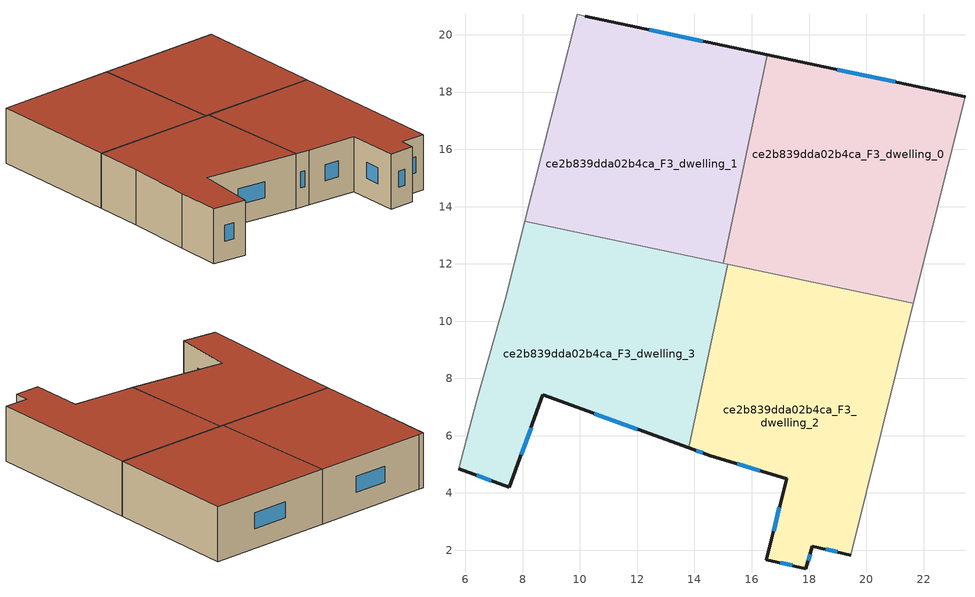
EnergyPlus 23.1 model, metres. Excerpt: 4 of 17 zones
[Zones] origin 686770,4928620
ce2b839dda02b4ca_F3_dwelling_0
 floor to ce2b839dda02b4ca_F2_dwelling_0 (EU_floor_Construction): 23.45,17.84 21.65,10.62 15,12.03 16.54,19.3 z9
 wall outside (EU_wall_Construction): 23.45,17.84 16.54,19.3 z9:12
 wall adiabatic (EU_wall_Construction): 21.65,10.62 23.45,17.84 z9:12
 wall to ce2b839dda02b4ca_F3_dwelling_1 (EU_wall_Construction): 16.54,19.3 15,12.03 z9:12
 wall to ce2b839dda02b4ca_F3_dwelling_2 (EU_wall_Construction): 15.16,11.99 21.65,10.62 z9:12
 wall to ce2b839dda02b4ca_F3_dwelling_3 (EU_wall_Construction): 15,12.03 15.16,11.99 z9:12
 window (EU_Window_Construction): 21.01,18.36 18.98,18.79 z10.06:10.94
 roof outside (EU_roof_Construction): 21.65,10.62 23.45,17.84 16.54,19.3 15,12.03 z12
ce2b839dda02b4ca_F3_dwelling_1
 floor to ce2b839dda02b4ca_F2_dwelling_1 (EU_floor_Construction): 16.54,19.3 15,12.03 8.08,13.5 9.9,20.71 10.18,20.65 z9
 wall outside (EU_wall_Construction): 16.54,19.3 10.18,20.65 z9:12
 wall adiabatic (EU_wall_Construction): 10.18,20.65 9.9,20.71 8.08,13.5 z9:12
 wall to ce2b839dda02b4ca_F3_dwelling_3 (EU_wall_Construction): 8.08,13.5 15,12.03 z9:12
 window (EU_Window_Construction): 14.29,19.78 12.43,20.18 z10.06:10.94
 roof outside (EU_roof_Construction): 15,12.03 16.54,19.3 10.18,20.65 9.9,20.71 8.08,13.5 z12
ce2b839dda02b4ca_F3_dwelling_2
 floor to ce2b839dda02b4ca_F2_dwelling_2 (EU_floor_Construction): 21.65,10.62 19.46,1.83 18.11,2.14 17.89,1.36 16.51,1.67 17.22,4.49 14.56,5.3 13.8,5.58 15.16,11.99 z9
 wall outside (EU_wall_Construction): 13.8,5.58 14.56,5.3 17.22,4.49 16.51,1.67 17.89,1.36 18.11,2.14 19.46,1.83 z9:12
 wall to ce2b839dda02b4ca_F3_dwelling_3 (EU_wall_Construction): 15.16,11.99 13.8,5.58 z9:12
 wall adiabatic (EU_wall_Construction): 19.46,1.83 21.65,10.62 z9:12
 window (EU_Window_Construction): 18.59,2.03 18.98,1.94 / 17.97,1.64 18.04,1.87 / 17,1.56 17.41,1.47 / 16.97,3.5 16.76,2.67 / 15.5,5.02 16.28,4.78 / 14.07,5.48 14.29,5.4 z10.06:10.94
 roof outside (EU_roof_Construction): 19.46,1.83 21.65,10.62 15.16,11.99 13.8,5.58 14.56,5.3 17.22,4.49 16.51,1.67 17.89,1.36 18.11,2.14 z12
ce2b839dda02b4ca_F3_dwelling_3
 floor to ce2b839dda02b4ca_F2_dwelling_3 (EU_floor_Construction): 15.16,11.99 13.8,5.58 8.71,7.42 7.54,4.2 5.76,4.85 6.39,7.24 7.42,10.88 8.08,13.5 z9
 wall outside (EU_wall_Construction): 5.76,4.85 7.54,4.2 8.71,7.42 13.8,5.58 z9:12
 wall adiabatic (EU_wall_Construction): 8.08,13.5 7.42,10.88 6.39,7.24 5.76,4.85 z9:12
 window (EU_Window_Construction): 6.39,4.62 6.91,4.43 / 10.51,6.77 12,6.23 / 7.95,5.34 8.3,6.29 z10.06:10.94
 roof outside (EU_roof_Construction): 13.8,5.58 15.16,11.99 8.08,13.5 7.42,10.88 6.39,7.24 5.76,4.85 7.54,4.2 8.71,7.42 z12
[Building]
EU S2 Campaign: North Axis=0; Terrain=City; Solar Distribution=FullExterior
[Site:Location]
Bologna: Latitude=44.5; Longitude=11.25; Time Zone=1; Elevation=37
[SizingPeriod:WeatherFileDays]
AnnualSizingPeriod: Begin Month=1; Begin Day of Month=1; End Month=12; End Day of Month=31; Day of Week for Start Day=Monday; Use Weather File Daylight Saving Period=No; Use Weather File Rain and Snow Indicators=No
[MATERIAL]
EU_InternalMass_Material: Roughness=MediumRough; Thickness=0.1; Conductivity=1; Density=1800; Specific Heat=900; Thermal Absorptance=0.9; Solar Absorptance=0.7; Visible Absorptance=0.7
[MATERIAL:NOMASS] Roughness=MediumRough; Thermal Absorptance=0.9; Solar Absorptance=0.7; Visible Absorptance=0.7
Name | Thermal Resistance
EU_wall_NoMass | 0.781309
EU_roof_NoMass | 0.418499
EU_floor_NoMass | 0.563442
[WINDOWMATERIAL:SIMPLEGLAZINGSYSTEM]
EU_Window_SimpleGlazing: UFactor=4.32879; Solar Heat Gain Coefficient=0.85; Visible Transmittance=0.85
[CONSTRUCTION]
EU_wall_Construction: EU_wall_NoMass
EU_roof_Construction: EU_roof_NoMass
EU_floor_Construction: EU_floor_NoMass
EU_Window_Construction: EU_Window_SimpleGlazing
EU_InternalMass_Construction: EU_InternalMass_Material
[ZONE] Type=1; Multiplier=1; Ceiling Height=autocalculate; Floor Area=autocalculate; Part of Total Floor Area=Yes
Name | Volume
ce2b839dda02b4ca_F3_dwelling_0 | 154.62
ce2b839dda02b4ca_F3_dwelling_1 | 154.641
ce2b839dda02b4ca_F3_dwelling_2 | 154.627
ce2b839dda02b4ca_F3_dwelling_3 | 154.639
[INTERNALMASS] Construction=EU_InternalMass_Construction
Name | Zone or ZoneList | Surface Area
ce2b839dda02b4ca_F3_dwelling_0_EU_InternalMass | ce2b839dda02b4ca_F3_dwelling_0 | 51.5398
ce2b839dda02b4ca_F3_dwelling_1_EU_InternalMass | ce2b839dda02b4ca_F3_dwelling_1 | 51.5467
ce2b839dda02b4ca_F3_dwelling_2_EU_InternalMass | ce2b839dda02b4ca_F3_dwelling_2 | 51.5435
ce2b839dda02b4ca_F3_dwelling_3_EU_InternalMass | ce2b839dda02b4ca_F3_dwelling_3 | 51.5471
[OTHEREQUIPMENT] Fuel Type=Electricity; Design Level Calculation Method=Watts/Area; Power per Zone Floor Area=1; Fraction Latent=0; Fraction Radiant=0; Fraction Lost=0; Carbon Dioxide Generation Rate=0; EndUse Subcategory=EU_Step8_InternalGains
Name | Zone or ZoneList or Space or SpaceList | Schedule
EU_Step8_InternalGain_ce2b839dda02b4ca_F3_dwelling_0_f000 | ce2b839dda02b4ca_F3_dwelling_0 | EU_Step8_GainSchedule_ce2b839dda02b4ca_F3_dwelling_0_f000
EU_Step8_InternalGain_ce2b839dda02b4ca_F3_dwelling_1_f000 | ce2b839dda02b4ca_F3_dwelling_1 | EU_Step8_GainSchedule_ce2b839dda02b4ca_F3_dwelling_1_f000
EU_Step8_InternalGain_ce2b839dda02b4ca_F3_dwelling_2_f000 | ce2b839dda02b4ca_F3_dwelling_2 | EU_Step8_GainSchedule_ce2b839dda02b4ca_F3_dwelling_2_f000
EU_Step8_InternalGain_ce2b839dda02b4ca_F3_dwelling_3_f000 | ce2b839dda02b4ca_F3_dwelling_3 | EU_Step8_GainSchedule_ce2b839dda02b4ca_F3_dwelling_3_f000
[ZONEVENTILATION:DESIGNFLOWRATE] Schedule=EU_AlwaysOn; Design Flow Rate Calculation Method=AirChanges/Hour; Air Changes per Hour=0.692607; Ventilation Type=Natural; Fan Pressure Rise=0; Fan Total Efficiency=1; Constant Term Coefficient=1; Temperature Term Coefficient=0; Velocity Term Coefficient=0; Velocity Squared Term Coefficient=0; Minimum Indoor Temperature=-100; Maximum Indoor Temperature=100; Delta Temperature=-100; Minimum Outdoor Temperature=-100; Maximum Outdoor Temperature=100; Maximum Wind Speed=40
Name | Zone or ZoneList or Space or SpaceList
EU_ConstantAir_ce2b839dda02b4ca_F3_dwelling_0 | ce2b839dda02b4ca_F3_dwelling_0
EU_ConstantAir_ce2b839dda02b4ca_F3_dwelling_1 | ce2b839dda02b4ca_F3_dwelling_1
EU_ConstantAir_ce2b839dda02b4ca_F3_dwelling_2 | ce2b839dda02b4ca_F3_dwelling_2
EU_ConstantAir_ce2b839dda02b4ca_F3_dwelling_3 | ce2b839dda02b4ca_F3_dwelling_3
[HVACTEMPLATE:ZONE:IDEALLOADSAIRSYSTEM] System Availability Schedule=EU_AlwaysOn; Maximum Heating Supply Air Temperature=50; Minimum Cooling Supply Air Temperature=13; Maximum Heating Supply Air Humidity Ratio=0.0156; Minimum Cooling Supply Air Humidity Ratio=0.0077; Heating Limit=NoLimit; Cooling Limit=NoLimit; Heating Availability Schedule=EU_AlwaysOn; Cooling Availability Schedule=EU_CoolingOff; Dehumidification Control Type=ConstantSensibleHeatRatio; Cooling Sensible Heat Ratio=0.7; Dehumidification Setpoint=60; Humidification Control Type=None; Humidification Setpoint=30; Outdoor Air Method=None; Outdoor Air Flow Rate per Person=0.00944; Outdoor Air Flow Rate per Zone Floor Area=0; Outdoor Air Flow Rate per Zone=0; Demand Controlled Ventilation Type=None; Outdoor Air Economizer Type=NoEconomizer; Heat Recovery Type=None; Sensible Heat Recovery Effectiveness=0.7; Latent Heat Recovery Effectiveness=0.65
Name | Template Thermostat
ce2b839dda02b4ca_F3_dwelling_0 | EU_HeatOnly_ce2b839dda02b4ca_F3_dwelling_0
ce2b839dda02b4ca_F3_dwelling_1 | EU_HeatOnly_ce2b839dda02b4ca_F3_dwelling_1
ce2b839dda02b4ca_F3_dwelling_2 | EU_HeatOnly_ce2b839dda02b4ca_F3_dwelling_2
ce2b839dda02b4ca_F3_dwelling_3 | EU_HeatOnly_ce2b839dda02b4ca_F3_dwelling_3
[SIZING:ZONE] Zone Cooling Design Supply Air Temperature Input Method=SupplyAirTemperature; Zone Cooling Design Supply Air Temperature=13; Zone Heating Design Supply Air Temperature Input Method=SupplyAirTemperature; Zone Heating Design Supply Air Temperature=50; Zone Cooling Design Supply Air Humidity Ratio=0.008; Zone Heating Design Supply Air Humidity Ratio=0.008; Cooling Design Air Flow Method=DesignDay; Cooling Design Air Flow Rate=0; Cooling Minimum Air Flow per Zone Floor Area=0.000762; Cooling Minimum Air Flow=0; Cooling Minimum Air Flow Fraction=0.2; Heating Design Air Flow Method=DesignDay; Heating Design Air Flow Rate=0; Heating Maximum Air Flow per Zone Floor Area=0.002032; Heating Maximum Air Flow=0.141576; Heating Maximum Air Flow Fraction=0.3; Account for Dedicated Outdoor Air System=No; Dedicated Outdoor Air System Control Strategy=NeutralSupplyAir; Dedicated Outdoor Air Low Setpoint Temperature for Design=autosize; Dedicated Outdoor Air High Setpoint Temperature for Design=autosize; Zone Load Sizing Method=Sensible Load Only No Latent Load; Zone Latent Cooling Design Supply Air Humidity Ratio Input Method=HumidityRatioDifference; Zone Cooling Design Supply Air Humidity Ratio Difference=0.005; Zone Latent Heating Design Supply Air Humidity Ratio Input Method=HumidityRatioDifference; Zone Humidification Design Supply Air Humidity Ratio Difference=0.005
ce2b839dda02b4ca_F3_dwelling_0; ce2b839dda02b4ca_F3_dwelling_1; ce2b839dda02b4ca_F3_dwelling_2; ce2b839dda02b4ca_F3_dwelling_3
[SCHEDULE:CONSTANT]
Name | Hourly Value
EU_AlwaysOn | 1
EU_CoolingOff | 0
[SCHEDULE:FILE] Column Number=1; Rows to Skip at Top=0; Number of Hours of Data=8760; Column Separator=Comma; Interpolate to Timestep=No; Minutes per Item=60; Adjust Schedule for Daylight Savings=Yes
Name | File
EU_Step8_GainSchedule_ce2b839dda02b4ca_F3_dwelling_0_f000 | ../../schedules/ce2b839dda02b4ca/ce2b839dda02b4ca_F3_dwelling_0_f000_gain.csv
EU_Step8_GainSchedule_ce2b839dda02b4ca_F3_dwelling_1_f000 | ../../schedules/ce2b839dda02b4ca/ce2b839dda02b4ca_F3_dwelling_1_f000_gain.csv
EU_Step8_GainSchedule_ce2b839dda02b4ca_F3_dwelling_2_f000 | ../../schedules/ce2b839dda02b4ca/ce2b839dda02b4ca_F3_dwelling_2_f000_gain.csv
EU_Step8_GainSchedule_ce2b839dda02b4ca_F3_dwelling_3_f000 | ../../schedules/ce2b839dda02b4ca/ce2b839dda02b4ca_F3_dwelling_3_f000_gain.csv
